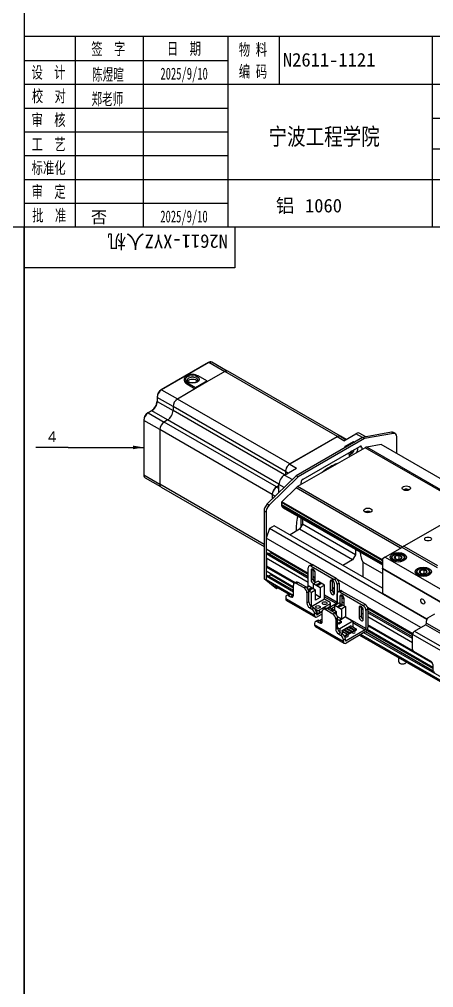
# Model space of a CAD drawing. Header units: millimetres. Extents: x 0 to 6044, y -1712 to 410.
# Drawn here: x 972.6 to 1094.4, y -787.9 to -502.9 of the extents above; entities that cross this region are included whole.
import ezdxf
from ezdxf.enums import TextEntityAlignment as Align

# ---------------------------------------------------------------- set-up
doc = ezdxf.new("R2010")
doc.units = ezdxf.units.MM
for name, color, linetype in [('2212-内六角圆柱头螺钉-GB', 7, 'Continuous'), ('2213-步进电机LS86A12', 7, 'Continuous'), ('2221-丝杆安装板', 7, 'Continuous'), ('674', 7, 'Continuous'), ('Default', 7, 'Continuous'), ('DG100_DG135_G100', 7, 'Continuous'), ('DG100_DG135光电开关安', 7, 'Continuous'), ('G135上盖250', 7, 'Continuous'), ('G135后盖', 7, 'Continuous'), ('G135固定座', 7, 'Continuous'), ('G135底座250', 7, 'Continuous'), ('G135移动座', 7, 'Continuous'), ('图框', 7, 'Continuous')]:
    doc.layers.add(name, color=color, linetype=linetype)
doc.styles.add('MtXpl_', font='SimSun.ttf')
doc.styles.add('SEACAD_Arial', font='arial.ttf')

msp = doc.modelspace()

# ---------------------------------------------------------------- hatches: boundary and pattern name
at = {"layer": 'Default', "linetype": 'Continuous'}
msp.add_hatch(color=7, dxfattribs=at).paths.add_polyline_path([(1005.997, -629.412), (1009.172, -628.883), (1005.997, -628.354)])

# ---------------------------------------------------------------- linework, layer by layer
msp.add_line((974, -277), (974, -564))
at = {"layer": '2212-内六角圆柱头螺钉-GB', "color": 7, "linetype": 'Continuous'}
for p, q in [((1083.205, -661.598), (1083.205, -660.757)), ((1084.321, -661.654), (1084.321, -660.584)), ((1082.022, -661.392), (1082.022, -661.994)), ((1086.022, -661.994), (1086.022, -661.392)), ((1089.376, -665.637), (1089.376, -666.24)), ((1090.559, -665.844), (1090.559, -665.003)), ((1091.674, -665.899), (1091.674, -664.83)), ((1093.376, -666.24), (1093.376, -665.637)), ((1084.094, -690.751), (1084.094, -691.88)), ((1084.446, -692.37), (1084.559, -692.435)), ((1086.03, -692.435), (1086.143, -692.37))]:
    msp.add_line(p, q, dxfattribs=at)
for centre, radius, start, end in [((1082.747, -661.351), 0.717, 154.13872, 177.057), ((1079.086, -659.237), 4.39, 330.4666, 339.74122), ((1083.038, -655.983), 4.777, 272.00936, 285.57859), ((1086.614, -657.554), 3.801, 232.87498, 247.12502), ((1081.009, -659.531), 4.401, 330.47774, 339.73007), ((1085.2, -658.371), 3.801, 232.87498, 247.12502), ((1083.43, -659.591), 2.247, 274.74585, 293.33948), ((1083.555, -657.098), 4.777, 272.00936, 285.57859), ((1085.613, -660.359), 1.829, 225.06687, 231.59678), ((1090.101, -665.597), 0.717, 154.13872, 177.057), ((1086.44, -663.482), 4.39, 330.4666, 339.74122), ((1092.554, -662.616), 3.801, 232.87498, 247.12502), ((1090.392, -660.229), 4.777, 272.00936, 285.57859), ((1090.784, -663.836), 2.247, 274.74585, 293.33948), ((1090.909, -661.344), 4.777, 272.00936, 285.57859), ((1093.968, -661.8), 3.801, 232.87498, 247.12502), ((1092.966, -664.604), 1.829, 225.06687, 231.59678), ((1088.362, -663.777), 4.401, 330.47774, 339.73007)]:
    msp.add_arc(centre, radius, start, end, dxfattribs=at)
for centre in [(1084.022, -661.228), (1091.376, -665.474)]:
    msp.add_ellipse(centre, major_axis=(-1.8, 0), ratio=0.5773503, dxfattribs=at)
for centre, major_axis, start_param, end_param in [((1084.022, -661.228), (1.155, 0), 2.3561945, 3.403392), ((1084.022, -661.228), (1.155, 0), 1.3089969, 2.3561945), ((1084.022, -661.228), (1.155, 0), 0.2617994, 1.3089969), ((1084.022, -661.228), (-1.155, 0), 2.3561945, 3.403392), ((1084.022, -661.392), (2, 0), 3.0855434, 3.1415927), ((1084.022, -661.392), (2, 0), 3.1415927, 6.2831853), ((1084.022, -661.228), (-1.155, 0), 0.2617994, 1.3089969), ((1084.022, -661.228), (-1.155, 0), 1.3089969, 2.3561945), ((1084.022, -661.392), (2, 0), 0, 0.0431161), ((1091.376, -665.637), (2, 0), 3.0855434, 3.1415927), ((1091.376, -665.637), (2, 0), 3.1415927, 6.2831853), ((1091.376, -665.474), (1.155, 0), 2.3561945, 3.403392), ((1091.376, -665.474), (-1.155, 0), 0.2617994, 1.3089969), ((1091.376, -665.474), (1.155, 0), 1.3089969, 2.3561945), ((1091.376, -665.474), (-1.155, 0), 1.3089969, 2.3561945), ((1091.376, -665.474), (1.155, 0), 0.2617994, 1.3089969), ((1091.376, -665.474), (-1.155, 0), 2.3561945, 3.403392), ((1091.376, -665.637), (2, 0), 0, 0.0431161), ((1085.294, -691.88), (-1.2, 0), 0, 2.817206), ((1085.294, -692.01), (1.04, 0), 3.9269908, 5.4977871)]:
    msp.add_ellipse(centre, major_axis=major_axis, ratio=0.5773503, start_param=start_param, end_param=end_param, dxfattribs=at)
for points in [[(1086.013, -661.332), (1086.011, -661.287), (1086.004, -661.184), (1085.935, -661.007), (1085.815, -660.822), (1085.645, -660.65), (1085.433, -660.498), (1085.18, -660.369), (1084.895, -660.268), (1084.588, -660.196), (1084.265, -660.156), (1083.937, -660.148), (1083.611, -660.173), (1083.295, -660.229), (1082.998, -660.316), (1082.727, -660.433), (1082.488, -660.579), (1082.292, -660.748), (1082.166, -660.911), (1082.118, -661.005), (1082.102, -661.038)], [(1093.367, -665.578), (1093.365, -665.533), (1093.358, -665.429), (1093.288, -665.253), (1093.168, -665.067), (1092.999, -664.896), (1092.786, -664.744), (1092.534, -664.615), (1092.249, -664.513), (1091.942, -664.442), (1091.619, -664.402), (1091.291, -664.394), (1090.965, -664.418), (1090.649, -664.475), (1090.352, -664.562), (1090.081, -664.679), (1089.842, -664.825), (1089.646, -664.994), (1089.52, -665.156), (1089.472, -665.251), (1089.456, -665.284)]]:
    msp.add_open_spline(points, degree=3, knots=[0, 0, 0, 0, 0.0328323, 0.0873137, 0.1425765, 0.1995274, 0.2580654, 0.3174734, 0.3770509, 0.4364995, 0.4958059, 0.5550358, 0.6142822, 0.6736224, 0.7331552, 0.792983, 0.8531695, 0.9136311, 0.9737293, 1, 1, 1, 1], dxfattribs=at)
at = {"layer": '2213-步进电机LS86A12', "color": 7, "linetype": 'Continuous'}
for p, q in [((1028.23, -603.909), (1014.314, -611.943)), ((1028.33, -603.918), (1014.414, -611.953)), ((1032.976, -606.601), (1028.33, -603.918)), ((1033.692, -606.406), (1029.23, -603.829)), ((1033.025, -606.572), (1027.736, -609.626)), ((1066.118, -625.678), (1033.025, -606.572)), ((1067.016, -625.589), (1033.923, -606.483)), ((1021.093, -608.834), (1021.093, -609.16)), ((1024.342, -611.283), (1027.736, -609.324)), ((1027.736, -609.626), (1024.342, -611.585)), ((1027.736, -609.324), (1025.19, -607.854)), ((1027.736, -609.324), (1027.736, -609.626)), ((1014.414, -611.953), (1019.06, -614.635)), ((1024.342, -611.585), (1019.053, -614.639)), ((1021.796, -609.814), (1021.796, -610.14)), ((1021.796, -609.814), (1024.342, -611.283)), ((1021.796, -610.14), (1024.321, -611.598)), ((1024.342, -611.283), (1024.342, -611.585)), ((1013.083, -614.076), (1013.083, -615.26)), ((1017.783, -616.837), (1013.141, -614.157)), ((1013.141, -614.157), (1013.141, -615.341)), ((1013.141, -615.341), (1017.783, -618.021)), ((1052.145, -633.745), (1019.053, -614.639)), ((1011.429, -618.124), (1010.404, -618.716)), ((1011.529, -618.134), (1010.504, -618.726)), ((1016.171, -620.813), (1011.529, -618.134)), ((1017.783, -616.839), (1017.783, -618.024)), ((1050.862, -635.937), (1017.783, -616.839)), ((1050.605, -636.974), (1017.783, -618.024)), ((1009.172, -620.849), (1009.172, -636.917)), ((1013.877, -623.612), (1009.231, -620.93)), ((1009.231, -620.93), (1009.231, -636.999)), ((1010.504, -618.726), (1015.145, -621.405)), ((1016.173, -620.812), (1015.147, -621.405)), ((1048.932, -639.725), (1016.173, -620.812)), ((1013.877, -623.604), (1013.877, -639.738)), ((1046.952, -642.7), (1013.877, -623.604)), ((1048.239, -640.511), (1015.147, -621.405)), ((1066.049, -625.772), (1052.133, -633.806)), ((1066.118, -625.678), (1052.145, -633.745)), ((1068.029, -626.915), (1066.049, -625.772)), ((1068.556, -626.61), (1066.949, -625.682)), ((1068.67, -626.544), (1067.016, -625.589)), ((1068.029, -626.915), (1071.6, -624.853)), ((1073.533, -625.969), (1071.6, -624.853)), ((1074.539, -625.779), (1072.74, -624.74)), ((1068.348, -628.576), (1070.867, -627.122)), ((1068.671, -628.776), (1068.348, -628.576)), ((1070.867, -627.509), (1070.867, -627.122)), ((1070.867, -627.122), (1071.214, -627.308)), ((1071.039, -629.532), (1071.09, -629.54)), ((1071.768, -629.111), (1072.14, -629.311)), ((1072.14, -629.311), (1072.14, -628.896)), ((1069.535, -630.4), (1069.535, -630.815)), ((1070.286, -630.267), (1070.026, -630.117)), ((1070.354, -630.266), (1070.061, -630.097)), ((1070.123, -630.061), (1070.23, -630.194)), ((1070.362, -630.358), (1070.511, -630.543)), ((1070.739, -630.104), (1070.394, -629.905)), ((1070.563, -629.807), (1070.824, -629.957)), ((1050.542, -637.011), (1054.113, -634.949)), ((1052.133, -633.806), (1054.113, -634.949)), ((1009.231, -636.999), (1013.877, -639.681)), ((1009.604, -637.823), (1014.066, -640.399)), ((1050.542, -637.011), (1052.876, -638.358)), ((1051.568, -636.419), (1050.861, -636.01)), ((1050.861, -636.01), (1050.861, -636.827)), ((1044.565, -657.456), (1013.877, -639.738)), ((1014.249, -640.56), (1044.565, -658.064)), ((1048.93, -640.171), (1048.223, -640.579)), ((1048.223, -640.579), (1048.93, -640.987)), ((1048.93, -640.112), (1048.239, -640.511)), ((1050.478, -640.697), (1048.93, -639.803)), ((1048.93, -642.205), (1048.93, -639.803)), ((1047.822, -643.286), (1046.95, -642.783)), ((1046.95, -642.783), (1046.95, -644.136))]:
    msp.add_line(p, q, dxfattribs=at)
for centre, radius, start, end in [((1015.772, -614.207), 2.693, 122.78707, 177.21293), ((1009.416, -615.052), 3.673, 303.24139, 356.75861), ((1011.862, -620.979), 2.693, 122.78707, 177.21293), ((1069.325, -629.189), 1.8, 285.55956, 350.12906), ((1071.048, -630.185), 0.32, 134.6206, 165.3794)]:
    msp.add_arc(centre, radius, start, end, dxfattribs=at)
for centre, major_axis, ratio, start_param, end_param in [((1028.33, -604.082), (0.1, -0.173), 0.5773503, 2.3561945, 3.1415927), ((1028.33, -605.388), (-0.9, -1.559), 0.5773503, 3.1415927, 3.9269908), ((1033.025, -608.038), (-0.898, -1.555), 0.5773503, 3.1415927, 3.9269908), ((1023.493, -608.834), (2.4, 0), 0.5773503, 0.7853982, 3.9269908), ((1023.493, -609.16), (2.4, 0), 0.5773503, 3.1415927, 3.9269908), ((1023.493, -609.16), (-1.6, 0), 0.5773503, 3.1342727, 6.2808331), ((1023.493, -609.789), (-1.6, 0), 0.5773503, 3.5367451, 5.8804243), ((1014.414, -613.422), (0.9, 1.559), 0.5773503, 0.7853982, 2.3561945), ((1014.414, -612.116), (0.1, -0.173), 0.5773503, 2.3561945, 3.1414088), ((1011.529, -616.272), (1.14, 1.975), 0.5773503, 3.9269908, 5.4977871), ((1013.283, -614.076), (0.2, 0), 0.5773503, 3.1417816, 3.9269908), ((1013.283, -615.26), (0.2, 0), 0.5773503, 3.1411751, 3.9269908), ((1019.053, -616.105), (0.898, 1.555), 0.5773503, 0.7853982, 2.3561945), ((1011.529, -618.297), (0.1, -0.173), 0.5773503, 2.3561945, 3.1441556), ((1016.173, -618.953), (1.138, 1.971), 0.5773503, 3.9269908, 5.4977871), ((1009.372, -620.849), (0.2, 0), 0.5773503, 3.1417816, 3.9269908), ((1010.504, -620.195), (0.9, 1.559), 0.5773503, 0.7853982, 2.3561945), ((1010.504, -618.889), (0.1, -0.173), 0.5773503, 2.3561945, 3.1414088), ((1015.147, -622.871), (0.898, 1.555), 0.5773503, 0.7853982, 2.3561945), ((1066.049, -627.241), (-0.9, -1.559), 0.5773503, 3.1415927, 3.9269908), ((1066.118, -627.145), (-0.898, -1.555), 0.5773503, 2.7833104, 3.9269908), ((1071.6, -626.715), (-1.14, -1.975), 0.5773503, 3.1415927, 3.9269908), ((1069.607, -629.353), (0.75, 1.299), 0.5773503, 0.3629412, 1.2078552), ((1069.325, -629.402), (1.781, 0), 0.5773503, 5.7127883, 6.1485206), ((1069.383, -629.064), (1.62, -0.752), 0.7886751, 0.2047652, 0.2336437), ((1070.838, -630.063), (0.921, 1.595), 0.5773503, 4.8632992, 5.4977871), ((1070.838, -630.063), (0.921, 1.595), 0.5773503, 2.3561945, 2.9906825), ((1070.067, -629.618), (-0.731, -1.267), 0.5773503, 0.2520289, 0.3113184), ((1069.325, -629.402), (1.781, 0), 0.5773503, 4.8470537, 5.282786), ((1069.106, -629.223), (0.273, -1.765), 0.2113249, 0.7927678, 0.8216463), ((1070.067, -629.618), (-0.731, -1.267), 0.5773503, 0.3113184, 0.5320982), ((1069.141, -629.296), (0.891, -1.542), 0.5773503, 0.1346647, 0.5703971), ((1069.245, -629.303), (1.461, -1.027), 0.7886751, 5.7861917, 6.0784201), ((1069.508, -629.083), (0.891, -1.542), 0.5773503, 0.1346647, 0.5703971), ((1052.145, -635.212), (0.898, 1.555), 0.5773503, 0.7853982, 2.0854043), ((1052.133, -635.276), (-0.9, -1.559), 0.5773503, 3.9269908, 5.1869481), ((1063.9, -646.584), (-7.3, -12.644), 0.5773503, 3.703263, 4.1507186), ((1009.372, -636.917), (0.2, 0), 0.5773503, 3.1415927, 3.9269908), ((1010.504, -636.264), (0.9, 1.559), 0.5773503, 2.3561945, 3.1148557), ((1010.504, -636.264), (0.9, 1.559), 0.5773503, 3.1148557, 3.1415927), ((1050.542, -638.872), (-1.14, -1.975), 0.5773503, 3.9269908, 5.4977871), ((1052.133, -635.276), (-0.9, -1.559), 0.5773503, 5.1869481, 5.4977871), ((1015.147, -639.005), (0.898, 1.555), 0.5773503, 2.3561945, 3.1415927), ((1048.239, -641.977), (0.898, 1.555), 0.5773503, 0.7853982, 2.036754), ((1048.223, -642.048), (-0.9, -1.559), 0.5773503, 3.9269908, 5.1341991), ((1048.223, -642.048), (-0.9, -1.559), 0.5773503, 5.1341991, 5.4977871), ((1064.324, -646.829), (-7.3, -12.644), 0.5773503, 5.2051907, 5.5638539)]:
    msp.add_ellipse(centre, major_axis=major_axis, ratio=ratio, start_param=start_param, end_param=end_param, dxfattribs=at)
msp.add_ellipse((1023.493, -608.834), major_axis=(2, 0), ratio=0.5773503, dxfattribs=at)
for points, knots in [([(1029.257, -603.85), (1029.247, -603.842), (1029.19, -603.796), (1029.046, -603.747), (1028.846, -603.719), (1028.632, -603.742), (1028.421, -603.808), (1028.296, -603.873), (1028.23, -603.909)], [0, 0, 0, 0, 0.0341986, 0.2308817, 0.4261441, 0.6252049, 0.8312904, 1, 1, 1, 1]), ([(1025.089, -609.164), (1025.09, -609.178), (1025.092, -609.216), (1025.067, -609.291), (1025.001, -609.398), (1024.886, -609.514), (1024.722, -609.628), (1024.517, -609.73), (1024.278, -609.814), (1024.011, -609.875), (1023.724, -609.911), (1023.429, -609.919), (1023.135, -609.899), (1022.855, -609.851), (1022.597, -609.778), (1022.372, -609.685), (1022.187, -609.578), (1022.047, -609.465), (1021.954, -609.354), (1021.907, -609.254), (1021.889, -609.195), (1021.895, -609.163), (1021.895, -609.159)], [0, 0, 0, 0, 0.0265504, 0.0831083, 0.1344912, 0.1894678, 0.2424008, 0.2951416, 0.3482358, 0.4018593, 0.4559277, 0.5102696, 0.564688, 0.6189323, 0.6727821, 0.7260544, 0.7786349, 0.8306069, 0.8824874, 0.9353108, 0.9921393, 1, 1, 1, 1]), ([(1070.371, -630.316), (1070.376, -630.294), (1070.37, -630.275), (1070.338, -630.257), (1070.313, -630.257), (1070.286, -630.267)], [0, 0, 0, 0, 0.5, 0.5, 1, 1, 1, 1]), ([(1009.172, -636.917), (1009.173, -636.969), (1009.177, -637.095), (1009.216, -637.309), (1009.303, -637.523), (1009.427, -637.697), (1009.525, -637.766), (1009.577, -637.802)], [0, 0, 0, 0, 0.1239211, 0.3580001, 0.5914196, 0.818757, 1, 1, 1, 1])]:
    msp.add_open_spline(points, degree=3, knots=knots, dxfattribs=at)
at = {"layer": '2221-丝杆安装板', "color": 7, "linetype": 'Continuous'}
for p, q in [((1113.437, -641.959), (1085.719, -657.962)), ((1085.719, -657.962), (1085.153, -658.289)), ((1085.719, -657.962), (1095.618, -663.678)), ((1085.153, -658.289), (1080.203, -661.147)), ((1095.618, -664.331), (1085.153, -658.289)), ((1080.203, -661.147), (1079.355, -661.637)), ((1079.355, -661.637), (1079.355, -664.413)), ((1080.203, -661.147), (1119.236, -683.682)), ((1079.355, -664.413), (1120.084, -687.928))]:
    msp.add_line(p, q, dxfattribs=at)
for centre, major_axis in [((1092.79, -655.839), (0.983, 0)), ((1084.022, -661.228), (2.4, 0)), ((1091.376, -665.474), (2.4, 0))]:
    msp.add_ellipse(centre, major_axis=major_axis, ratio=0.5773503, dxfattribs=at)
at = {"layer": '674', "color": 7, "linetype": 'Continuous'}
for p, q in [((1059.146, -668.944), (1060.362, -668.242)), ((1059.146, -670.577), (1059.146, -668.944)), ((1059.146, -668.944), (1061.111, -670.079)), ((1060.23, -669.121), (1060.23, -669.023)), ((1060.23, -669.023), (1060.372, -669.105)), ((1060.247, -669.345), (1060.23, -669.023)), ((1060.247, -669.443), (1060.23, -669.121)), ((1060.247, -669.443), (1060.247, -669.345)), ((1060.805, -669.355), (1060.247, -669.345)), ((1060.805, -669.453), (1060.247, -669.443)), ((1062.328, -669.377), (1060.362, -668.242)), ((1060.372, -669.105), (1060.937, -668.778)), ((1061.23, -668.947), (1060.664, -669.273)), ((1060.664, -669.273), (1060.805, -669.355)), ((1061.23, -669.045), (1060.749, -669.322)), ((1060.805, -669.453), (1060.805, -669.355)), ((1060.937, -668.778), (1061.23, -668.947)), ((1061.111, -670.079), (1062.328, -669.377)), ((1061.23, -669.045), (1061.23, -668.947)), ((1062.328, -673.59), (1062.328, -669.377)), ((1057.133, -670.106), (1057.731, -669.761)), ((1057.6, -670.64), (1057.6, -670.542)), ((1057.6, -670.542), (1057.741, -670.623)), ((1057.615, -670.835), (1057.6, -670.542)), ((1057.609, -670.82), (1057.6, -670.64)), ((1058.175, -670.874), (1057.626, -670.864)), ((1058.175, -670.972), (1057.658, -670.963)), ((1058.481, -671.598), (1057.703, -671.149)), ((1059.697, -670.896), (1057.731, -669.761)), ((1057.741, -670.623), (1058.307, -670.297)), ((1058.599, -670.465), (1058.033, -670.792)), ((1058.033, -670.792), (1058.175, -670.874)), ((1058.599, -670.563), (1058.118, -670.841)), ((1058.175, -670.972), (1058.175, -670.874)), ((1058.307, -670.297), (1058.599, -670.465)), ((1059.697, -670.896), (1058.481, -671.598)), ((1058.481, -675.731), (1058.481, -671.598)), ((1058.599, -670.563), (1058.599, -670.465)), ((1059.697, -673.835), (1059.697, -670.896)), ((1061.111, -673.019), (1059.697, -672.202)), ((1061.111, -670.079), (1061.111, -673.019)), ((1062.328, -673.59), (1058.546, -675.774)), ((1061.111, -673.019), (1059.697, -673.835)), ((1064.025, -674.897), (1060.744, -676.791)), ((1064.025, -674.57), (1062.328, -673.59)), ((1064.025, -675.746), (1064.025, -674.897)), ((1064.142, -675.582), (1064.142, -674.733)), ((1065.354, -675.305), (1066.57, -674.603)), ((1065.354, -676.938), (1065.354, -675.305)), ((1065.354, -675.305), (1067.32, -676.44)), ((1066.452, -675.539), (1067.018, -675.212)), ((1066.57, -674.603), (1068.536, -675.737)), ((1066.876, -675.229), (1066.876, -675.131)), ((1066.876, -675.131), (1067.435, -675.14)), ((1067.018, -675.212), (1066.876, -675.131)), ((1066.933, -675.261), (1066.876, -675.229)), ((1067.435, -675.14), (1067.452, -675.463)), ((1060.178, -676.791), (1059.463, -676.378)), ((1060.178, -677.64), (1059.986, -677.529)), ((1060.178, -677.64), (1060.178, -676.791)), ((1060.744, -676.791), (1060.744, -677.64)), ((1061.685, -677.097), (1060.744, -677.64)), ((1064.025, -675.746), (1063.099, -676.28)), ((1063.94, -676.121), (1063.382, -676.443)), ((1065.906, -677.256), (1063.94, -676.121)), ((1064.134, -676.878), (1064.387, -676.731)), ((1064.246, -676.747), (1064.246, -676.649)), ((1064.246, -676.649), (1064.805, -676.659)), ((1064.387, -676.731), (1064.246, -676.649)), ((1064.303, -676.78), (1064.246, -676.747)), ((1064.68, -676.9), (1064.426, -677.046)), ((1064.68, -676.998), (1064.511, -677.095)), ((1064.68, -676.998), (1064.68, -676.9)), ((1064.821, -676.981), (1064.68, -676.9)), ((1064.821, -677.079), (1064.68, -676.998)), ((1064.805, -676.659), (1064.821, -676.981)), ((1064.821, -677.079), (1064.821, -676.981)), ((1065.906, -677.256), (1065.348, -677.578)), ((1065.906, -678.128), (1065.906, -677.256)), ((1066.452, -675.637), (1066.452, -675.539)), ((1066.744, -675.708), (1066.452, -675.539)), ((1066.744, -675.806), (1066.452, -675.637)), ((1067.31, -675.381), (1066.744, -675.708)), ((1067.31, -675.479), (1066.744, -675.806)), ((1066.744, -675.806), (1066.744, -675.708)), ((1067.31, -675.479), (1067.31, -675.381)), ((1067.452, -675.463), (1067.31, -675.381)), ((1067.452, -675.561), (1067.31, -675.479)), ((1068.536, -675.737), (1067.32, -676.44)), ((1067.32, -676.44), (1067.32, -679.379)), ((1067.452, -675.561), (1067.452, -675.463)), ((1068.536, -675.737), (1068.536, -678.775)), ((1060.909, -679.893), (1060.909, -679.915)), ((1061.027, -679.73), (1061.685, -679.35)), ((1067.32, -679.379), (1066.164, -678.712)), ((1066.521, -679.612), (1066.21, -679.791)), ((1066.521, -680.591), (1066.21, -680.412)), ((1066.521, -680.918), (1066.21, -680.739)), ((1066.521, -679.612), (1067.37, -680.102)), ((1067.37, -680.102), (1066.521, -680.591)), ((1067.37, -680.428), (1066.521, -680.918)), ((1066.521, -680.918), (1066.521, -680.591)), ((1067.32, -679.379), (1066.719, -679.726)), ((1068.536, -678.775), (1066.804, -679.775)), ((1070.672, -680.008), (1066.825, -682.229)), ((1067.37, -680.428), (1067.37, -680.102)), ((1068.536, -678.775), (1070.672, -680.008)), ((1070.672, -680.008), (1070.672, -681.706)), ((1066.21, -681.874), (1066.825, -682.229)), ((1066.825, -682.229), (1066.825, -683.292)), ((1067.97, -683.266), (1067.342, -683.629)), ((1067.419, -682.849), (1067.843, -682.604)), ((1067.419, -682.849), (1067.419, -682.947)), ((1067.419, -682.849), (1069.172, -683.862)), ((1067.419, -682.947), (1069.172, -683.96)), ((1069.597, -683.617), (1067.843, -682.604)), ((1068.137, -682.435), (1068.561, -682.19)), ((1068.137, -682.435), (1068.137, -682.532)), ((1068.137, -682.435), (1069.891, -683.447)), ((1068.137, -682.532), (1069.891, -683.545)), ((1071.746, -682.555), (1068.291, -684.55)), ((1068.689, -682.851), (1068.479, -682.972)), ((1070.315, -683.202), (1068.561, -682.19)), ((1068.855, -682.02), (1069.28, -681.775)), ((1068.855, -682.02), (1068.855, -682.118)), ((1068.855, -682.02), (1070.609, -683.032)), ((1068.855, -682.118), (1070.609, -683.13)), ((1069.172, -683.862), (1069.597, -683.617)), ((1069.172, -683.96), (1069.597, -683.715)), ((1069.172, -683.862), (1069.172, -683.96)), ((1069.407, -682.436), (1069.198, -682.557)), ((1071.033, -682.787), (1069.28, -681.775)), ((1069.554, -683.592), (1069.763, -683.471)), ((1069.574, -681.605), (1069.998, -681.36)), ((1069.574, -681.605), (1069.574, -681.703)), ((1069.574, -681.605), (1071.328, -682.617)), ((1069.574, -681.703), (1071.328, -682.715)), ((1069.597, -683.715), (1069.597, -683.617)), ((1069.891, -683.447), (1070.315, -683.202)), ((1069.891, -683.545), (1070.315, -683.3)), ((1069.891, -683.447), (1069.891, -683.545)), ((1070.125, -682.021), (1069.916, -682.142)), ((1071.752, -682.372), (1069.998, -681.36)), ((1070.273, -683.178), (1070.482, -683.057)), ((1070.315, -683.3), (1070.315, -683.202)), ((1070.609, -683.032), (1071.033, -682.787)), ((1070.609, -683.13), (1071.033, -682.885)), ((1070.609, -683.032), (1070.609, -683.13)), ((1070.672, -681.706), (1070.635, -681.727)), ((1070.672, -681.706), (1071.746, -682.327)), ((1070.991, -682.763), (1071.2, -682.642)), ((1071.033, -682.885), (1071.033, -682.787)), ((1071.328, -682.617), (1071.752, -682.372)), ((1071.328, -682.715), (1071.752, -682.47)), ((1071.328, -682.617), (1071.328, -682.715)), ((1071.709, -682.348), (1071.746, -682.327)), ((1071.746, -682.369), (1071.746, -682.327)), ((1071.746, -682.555), (1071.746, -682.474)), ((1071.752, -682.47), (1071.752, -682.372)), ((1068.195, -684.377), (1069.045, -683.886))]:
    msp.add_line(p, q, dxfattribs=at)
for centre in [(1062.384, -674.701), (1060.404, -675.844)]:
    msp.add_ellipse(centre, major_axis=(0.7, 0), ratio=0.5773503, dxfattribs=at)
for centre, major_axis, start_param, end_param in [((1063.742, -674.733), (-0.4, 0), 2.3561945, 3.9269908), ((1060.461, -676.627), (-0.4, 0), 0.7853982, 2.3561945), ((1060.461, -677.477), (-0.4, 0), 0.7853982, 2.3561945), ((1063.742, -675.582), (-0.4, 0), 2.3561945, 3.1415927), ((1061.309, -679.893), (0.4, 0), 2.3561945, 3.2400663)]:
    msp.add_ellipse(centre, major_axis=major_axis, ratio=0.5773503, start_param=start_param, end_param=end_param, dxfattribs=at)
at = {"layer": 'Default', "color": 7, "linetype": 'Continuous'}
for p, q in [((989, -508), (989, -564)), ((1009, -508), (1009, -564)), ((1049, -508), (1049, -522)), ((974, -515), (1034, -515)), ((974, -522), (1154, -522)), ((974, -529), (1034, -529)), ((1094, -540.997), (1154, -540.997))]:
    msp.add_line(p, q, dxfattribs=at)
for points in [[(986.947, -628.883), (977.422, -628.883)], [(986.947, -628.883), (1009.172, -628.883)]]:
    msp.add_lwpolyline(points, dxfattribs=at)
at = {"layer": 'DG100_DG135_G100', "color": 7, "linetype": 'Continuous'}
for p, q in [((1092.78, -679.034), (1094.78, -677.879)), ((1092.366, -680.579), (1092.366, -679.949)), ((1092.366, -680.579), (1106.508, -688.744)), ((1088.83, -682.947), (1092.083, -681.069)), ((1088.83, -682.947), (1102.972, -691.112)), ((1106.225, -689.234), (1092.083, -681.069)), ((1102.406, -692.092), (1088.264, -683.927)), ((1088.264, -688.336), (1088.264, -683.927)), ((1088.547, -688.826), (1093.638, -691.765)), ((1094.204, -692.745), (1094.204, -694.215))]:
    msp.add_line(p, q, dxfattribs=at)
for centre, major_axis, start_param, end_param in [((1092.083, -680.743), (-0.2, -0.346), 0.7853982, 2.3561945), ((1093.78, -680.766), (-1, 1.732), 0, 0.7853982), ((1088.83, -683.6), (-0.4, -0.693), 3.9269908, 5.4977871), ((1088.547, -688.499), (-0.2, 0.346), 0.7853982, 2.3561945), ((1093.638, -692.419), (-0.4, 0.693), 3.9269908, 5.4977871), ((1094.77, -694.541), (-0.4, 0.693), 0.7853982, 2.3561945)]:
    msp.add_ellipse(centre, major_axis=major_axis, ratio=0.5773503, start_param=start_param, end_param=end_param, dxfattribs=at)
at = {"layer": 'DG100_DG135光电开关安', "color": 7, "linetype": 'Continuous'}
for p, q in [((1058.39, -663.406), (1057.824, -663.733)), ((1058.99, -663.466), (1058.424, -663.792)), ((1058.424, -663.792), (1065.213, -667.711)), ((1058.99, -663.466), (1065.778, -667.385)), ((1057.576, -669.594), (1057.576, -664.282)), ((1058.382, -665.074), (1058.948, -664.747)), ((1058.382, -665.074), (1058.382, -667.85)), ((1058.948, -664.747), (1058.948, -667.524)), ((1059.598, -668.552), (1059.598, -665.776)), ((1053.199, -672.361), (1053.199, -669.422)), ((1054.014, -668.546), (1053.448, -668.872)), ((1054.614, -668.605), (1054.048, -668.932)), ((1056.311, -670.238), (1054.048, -668.932)), ((1056.876, -669.911), (1054.614, -668.605)), ((1059.146, -670.5), (1057.576, -669.594)), ((1058.382, -667.85), (1058.948, -667.524)), ((1064.039, -668.34), (1064.605, -668.013)), ((1064.039, -668.34), (1064.039, -671.116)), ((1064.605, -668.013), (1064.605, -670.79)), ((1065.213, -667.711), (1065.778, -667.385)), ((1065.255, -671.818), (1065.255, -669.042)), ((1066.627, -668.854), (1066.061, -669.181)), ((1066.061, -669.181), (1066.061, -674.493)), ((1066.627, -668.854), (1066.627, -671.225)), ((1051.751, -672.138), (1051.185, -672.465)), ((1052.351, -672.198), (1051.785, -672.524)), ((1052.917, -672.524), (1052.351, -672.198)), ((1052.917, -672.524), (1053.199, -672.361)), ((1056.311, -670.238), (1056.876, -669.911)), ((1057.123, -670.096), (1057.368, -669.955)), ((1057.725, -671.381), (1057.159, -671.708)), ((1057.159, -671.708), (1057.159, -674.647)), ((1057.368, -669.955), (1057.382, -669.963)), ((1057.725, -674.321), (1057.725, -671.381)), ((1066.061, -674.493), (1062.328, -672.337)), ((1064.039, -671.116), (1064.605, -670.79)), ((1066.061, -674.897), (1066.061, -671.957)), ((1066.875, -671.081), (1066.31, -671.408)), ((1066.867, -672.749), (1067.433, -672.423)), ((1067.475, -671.141), (1066.91, -671.467)), ((1066.91, -671.467), (1073.698, -675.386)), ((1067.433, -672.423), (1067.433, -675.101)), ((1067.475, -671.141), (1074.264, -675.06)), ((1050.937, -673.014), (1050.937, -673.427)), ((1059.422, -678.326), (1050.937, -673.427)), ((1051.163, -673.928), (1059.649, -678.827)), ((1051.785, -672.524), (1052.351, -672.851)), ((1052.351, -672.851), (1052.917, -672.524)), ((1057.159, -674.647), (1057.725, -674.321)), ((1062.328, -672.818), (1065.853, -674.853)), ((1065.853, -674.853), (1063.24, -676.362)), ((1066.867, -672.749), (1066.867, -674.774)), ((1068.084, -675.476), (1068.084, -673.451)), ((1073.698, -675.386), (1074.264, -675.06)), ((1058.573, -675.79), (1058.008, -676.117)), ((1058.008, -676.117), (1058.573, -676.443)), ((1059.139, -676.117), (1058.573, -675.79)), ((1058.573, -676.443), (1059.139, -676.117)), ((1059.988, -677.587), (1059.422, -677.913)), ((1059.422, -678.326), (1059.422, -677.913)), ((1059.988, -677.999), (1059.988, -677.587)), ((1060.196, -678.119), (1059.988, -677.999)), ((1061.685, -677.26), (1060.196, -678.119)), ((1061.685, -677.913), (1060.196, -678.773)), ((1061.685, -680.036), (1061.685, -677.097)), ((1062.499, -676.221), (1061.933, -676.547)), ((1063.099, -676.28), (1062.533, -676.607)), ((1064.796, -677.913), (1062.533, -676.607)), ((1065.362, -677.587), (1063.099, -676.28)), ((1065.354, -675.795), (1064.364, -676.366)), ((1064.796, -677.913), (1065.362, -677.587)), ((1072.524, -676.015), (1073.09, -675.689)), ((1072.524, -676.015), (1072.524, -678.791)), ((1073.09, -675.689), (1073.09, -678.465)), ((1073.74, -679.493), (1073.74, -676.717)), ((1075.112, -676.529), (1074.546, -676.856)), ((1074.546, -676.856), (1074.546, -682.168)), ((1075.112, -676.529), (1075.112, -681.841)), ((1059.422, -680.689), (1059.422, -681.102)), ((1060.236, -679.813), (1059.67, -680.14)), ((1060.836, -679.873), (1060.27, -680.199)), ((1060.27, -680.199), (1060.836, -680.526)), ((1061.402, -680.199), (1060.836, -679.873)), ((1060.836, -680.526), (1061.402, -680.199)), ((1066.21, -679.056), (1065.645, -679.383)), ((1065.645, -679.383), (1065.645, -682.322)), ((1066.21, -681.996), (1066.21, -679.056)), ((1074.546, -682.168), (1068.536, -678.698)), ((1070.672, -680.412), (1074.338, -682.529)), ((1072.524, -678.791), (1073.09, -678.465)), ((1067.907, -686.001), (1059.422, -681.102)), ((1059.649, -681.603), (1068.134, -686.502)), ((1065.645, -682.322), (1066.21, -681.996)), ((1067.059, -683.465), (1066.493, -683.792)), ((1066.493, -683.792), (1067.059, -684.119)), ((1067.624, -683.792), (1067.059, -683.465)), ((1067.059, -684.119), (1067.624, -683.792)), ((1074.338, -682.529), (1068.681, -685.795)), ((1074.338, -683.182), (1068.681, -686.448)), ((1068.473, -685.262), (1067.907, -685.588)), ((1067.907, -686.001), (1067.907, -685.588)), ((1068.473, -685.674), (1068.473, -685.262)), ((1068.681, -685.795), (1068.473, -685.674))]:
    msp.add_line(p, q, dxfattribs=at)
for centre, major_axis, start_param, end_param in [((1058.424, -664.772), (0.6, -1.039), 2.3561945, 3.9269908), ((1058.99, -664.445), (0.6, -1.039), 2.3561945, 3.1415927), ((1058.99, -665.425), (0.43, -0.745), 0.7853982, 3.9269908), ((1059.556, -665.099), (0.43, -0.745), 3.8594519, 3.9269908), ((1054.048, -669.911), (0.6, -1.039), 2.3561945, 3.9269908), ((1054.614, -669.585), (0.6, -1.039), 2.3561945, 3.1415927), ((1057.368, -669.714), (0.147, 0.255), 3.9269908, 5.4977871), ((1058.99, -668.201), (-0.43, 0.745), 0.7853982, 2.6148841), ((1059.556, -667.875), (-0.43, 0.745), 0.7853982, 2.4237334), ((1058.99, -668.201), (-0.43, 0.745), 3.7175679, 3.9269908), ((1064.647, -668.691), (0.43, -0.745), 0.7853982, 3.9269908), ((1065.213, -668.365), (0.43, -0.745), 3.8594519, 3.9269908), ((1065.213, -668.691), (0.6, -1.039), 0.7853982, 2.3561945), ((1065.778, -668.365), (-0.6, 1.039), 3.9269908, 5.4977871), ((1051.785, -673.504), (0.6, -1.039), 2.3561945, 3.9269908), ((1052.351, -673.177), (0.6, -1.039), 2.3561945, 3.1415927), ((1052.351, -671.871), (-0.6, 1.039), 2.3561945, 3.9269908), ((1056.311, -671.218), (0.6, -1.039), 0.7853982, 2.3561945), ((1056.876, -670.891), (-0.6, 1.039), 3.9269908, 5.4977871), ((1064.647, -671.467), (-0.43, 0.745), 0.7853982, 3.9269908), ((1065.213, -671.141), (-0.43, 0.745), 0.7853982, 2.4237334), ((1066.91, -672.447), (0.6, -1.039), 2.3561945, 3.9269908), ((1067.475, -673.1), (0.43, -0.745), 0.7853982, 3.9269908), ((1067.475, -672.12), (0.6, -1.039), 2.3561945, 3.1415927), ((1068.041, -672.774), (0.43, -0.745), 3.8594519, 3.9269908), ((1051.711, -672.98), (0.547, 0.948), 2.3561945, 3.1415927), ((1052.917, -671.544), (-0.6, 1.039), 2.3561945, 2.65071), ((1058.008, -675.137), (0.6, -1.039), 3.9269908, 5.4977871), ((1058.573, -674.81), (-0.6, 1.039), 0.7853982, 2.3561945), ((1065.853, -674.613), (-0.147, -0.255), 0.7853982, 2.3561945), ((1074.264, -676.04), (-0.6, 1.039), 3.9269908, 5.4977871), ((1058.573, -677.423), (0.6, -1.039), 0.7853982, 2.3561945), ((1059.139, -677.097), (-0.6, 1.039), 3.9269908, 5.4977871), ((1060.196, -677.879), (0.147, 0.255), 2.3561945, 3.9269908), ((1062.533, -677.587), (0.6, -1.039), 2.3561945, 3.9269908), ((1063.099, -677.26), (0.6, -1.039), 2.3561945, 3.1415927), ((1064.796, -678.893), (0.6, -1.039), 0.7853982, 2.3561945), ((1065.362, -678.566), (-0.6, 1.039), 3.9269908, 5.4977871), ((1073.132, -676.366), (0.43, -0.745), 0.7853982, 3.9269908), ((1073.698, -676.04), (0.43, -0.745), 3.8594519, 3.9269908), ((1073.698, -676.366), (0.6, -1.039), 0.7853982, 2.3561945), ((1060.196, -677.879), (0.547, 0.948), 2.3561945, 3.9269908), ((1060.27, -681.179), (0.6, -1.039), 2.3561945, 3.9269908), ((1060.836, -680.853), (0.6, -1.039), 2.3561945, 3.1415927), ((1060.836, -679.546), (-0.6, 1.039), 2.3561945, 3.9269908), ((1061.402, -679.22), (-0.6, 1.039), 2.3561945, 2.65071), ((1073.132, -679.142), (-0.43, 0.745), 0.7853982, 3.9269908), ((1073.698, -678.816), (-0.43, 0.745), 0.7853982, 2.4237334), ((1060.196, -680.655), (0.547, 0.948), 2.3561945, 3.1415927), ((1066.493, -682.812), (0.6, -1.039), 3.9269908, 5.4977871), ((1067.059, -682.486), (-0.6, 1.039), 0.7853982, 2.3561945), ((1067.624, -684.772), (-0.6, 1.039), 3.9269908, 5.4977871), ((1070.87, -683.225), (-0.5, 0), 0.3738813, 4.3385077), ((1074.338, -682.288), (-0.547, -0.948), 0.7853982, 2.3561945), ((1074.338, -682.288), (-0.147, -0.255), 0.7853982, 2.3561945), ((1067.059, -685.098), (0.6, -1.039), 0.7853982, 2.3561945), ((1068.681, -685.554), (0.547, 0.948), 2.3561945, 3.9269908), ((1068.89, -684.368), (-0.5, 0), 0.3738813, 4.3385077), ((1068.681, -685.554), (0.147, 0.255), 2.3561945, 3.9269908)]:
    msp.add_ellipse(centre, major_axis=major_axis, ratio=0.5773503, start_param=start_param, end_param=end_param, dxfattribs=at)
at = {"layer": 'G135上盖250', "color": 7, "linetype": 'Continuous'}
for p, q in [((1074.296, -628.958), (1054.432, -640.427)), ((1105.126, -646.758), (1074.296, -628.958)), ((1078.977, -628.022), (1074.757, -628.781)), ((1105.509, -646.536), (1074.757, -628.781)), ((1108.276, -644.939), (1078.977, -628.022)), ((1108.297, -644.927), (1079.031, -628.03)), ((1053.972, -640.781), (1049.752, -644.895)), ((1084.724, -658.536), (1053.972, -640.781)), ((1085.262, -658.226), (1054.432, -640.427)), ((1085.566, -641.289), (1085.625, -641.323)), ((1085.603, -641.301), (1085.569, -641.281)), ((1049.656, -645.105), (1049.656, -645.785)), ((1079.355, -662.251), (1049.656, -645.105)), ((1079.355, -662.931), (1049.656, -645.785)), ((1049.732, -646.068), (1050.065, -646.541)), ((1079.355, -663.17), (1049.732, -646.068)), ((1079.355, -661.987), (1049.752, -644.895)), ((1079.355, -663.451), (1050.065, -646.541)), ((1050.154, -646.624), (1079.355, -663.483)), ((1074.253, -647.821), (1074.312, -647.855)), ((1074.289, -647.833), (1074.255, -647.813))]:
    msp.add_line(p, q, dxfattribs=at)
for centre, major_axis, start_param, end_param in [((1074.296, -630.591), (1, 1.732), 0.4537856, 0.7853982), ((1078.931, -628.203), (-0.1, -0.173), 3.1415927, 3.5953783), ((1054.432, -642.06), (1, 1.732), 0.7853982, 1.1170107), ((1086.426, -641.877), (-1.2, 0), 3.9269908, 5.3481582), ((1049.798, -645.023), (0.1, 0.173), 1.1170107, 2.3561945), ((1050.222, -645.458), (-0.4, -0.693), 5.4977871, 6.0213859), ((1050.554, -645.931), (0.4, 0.693), 2.8797933, 3.1415927), ((1075.112, -648.409), (-1.2, 0), 3.9269908, 5.3481582)]:
    msp.add_ellipse(centre, major_axis=major_axis, ratio=0.5773503, start_param=start_param, end_param=end_param, dxfattribs=at)
for centre in [(1086.426, -640.898), (1075.112, -647.43)]:
    msp.add_ellipse(centre, major_axis=(-1.2, 0), ratio=0.5773503, dxfattribs=at)
for points in [[(1085.577, -641.257), (1085.565, -641.293), (1085.552, -641.33)], [(1085.603, -641.301), (1085.59, -641.279), (1085.577, -641.257)], [(1074.264, -647.789), (1074.251, -647.825), (1074.239, -647.862)], [(1074.289, -647.833), (1074.276, -647.811), (1074.264, -647.789)]]:
    msp.add_open_spline(points, degree=2, dxfattribs=at)
for points in [[(1085.713, -641.32), (1085.689, -641.33), (1085.666, -641.334), (1085.628, -641.328), (1085.613, -641.317), (1085.603, -641.301)], [(1074.4, -647.852), (1074.376, -647.862), (1074.353, -647.866), (1074.314, -647.86), (1074.299, -647.849), (1074.289, -647.833)]]:
    msp.add_open_spline(points, degree=3, knots=[0, 0, 0, 0, 0.5, 0.5, 1, 1, 1, 1], dxfattribs=at)
at = {"layer": 'G135后盖', "color": 7, "linetype": 'Continuous'}
for p, q in [((1073.557, -625.956), (1054.04, -637.223)), ((1074.122, -626.282), (1054.606, -637.55)), ((1082.078, -624.424), (1073.557, -625.956)), ((1074.122, -626.282), (1073.557, -625.956)), ((1082.644, -624.751), (1074.122, -626.282)), ((1082.644, -624.751), (1082.078, -624.424)), ((1083.183, -624.828), (1082.618, -624.502)), ((1083.597, -630.667), (1083.597, -625.744)), ((1056.02, -638.203), (1072.708, -628.568)), ((1073.274, -628.895), (1072.708, -628.568)), ((1073.274, -628.895), (1073.274, -629.548)), ((1072.708, -629.863), (1072.708, -629.875)), ((1054.04, -637.223), (1045.519, -645.531)), ((1054.606, -637.55), (1046.085, -645.858)), ((1054.606, -637.55), (1054.04, -637.223)), ((1055.455, -639.836), (1055.455, -639.183)), ((1045.519, -645.531), (1046.085, -645.858)), ((1044.565, -647.626), (1044.565, -667.515)), ((1045.131, -647.953), (1044.565, -647.626)), ((1045.131, -647.953), (1045.131, -667.842)), ((1055.455, -652.247), (1055.455, -649.684)), ((1044.565, -667.515), (1045.131, -667.842)), ((1047.689, -670.121), (1044.565, -667.515)), ((1046.741, -669.185), (1048.255, -670.447)), ((1048.255, -670.447), (1047.689, -670.121)), ((1048.255, -670.447), (1048.591, -670.253))]:
    msp.add_line(p, q, dxfattribs=at)
for centre, major_axis, start_param, end_param in [((1081.618, -626.234), (-1, -1.732), 3.1415927, 3.5953783), ((1082.183, -626.56), (-1, -1.732), 2.3561945, 3.5953783), ((1072.708, -629.222), (-0.4, -0.693), 2.3561945, 3.9269908), ((1056.02, -638.856), (-0.4, -0.693), 3.9269908, 5.4977871), ((1045.979, -646.809), (-1, -1.732), 4.2586034, 5.4977871), ((1046.545, -647.136), (1, 1.732), 1.1170107, 2.3561945)]:
    msp.add_ellipse(centre, major_axis=major_axis, ratio=0.5773503, start_param=start_param, end_param=end_param, dxfattribs=at)
at = {"layer": 'G135固定座', "color": 7, "linetype": 'Continuous'}
for p, q in [((1086.943, -641.523), (1086.359, -641.186)), ((1055.879, -651.512), (1055.03, -652.982)), ((1055.879, -649.929), (1055.879, -651.512)), ((1071.435, -660.494), (1055.879, -651.512)), ((1055.03, -652.982), (1052.202, -654.615)), ((1070.587, -661.963), (1055.03, -652.982)), ((1071.435, -660.494), (1070.587, -661.963)), ((1071.435, -658.91), (1071.435, -660.494)), ((1070.587, -661.963), (1067.758, -663.596)), ((1079.355, -666.005), (1073.698, -662.739)), ((1073.698, -667.025), (1073.698, -662.739))]:
    msp.add_line(p, q, dxfattribs=at)
msp.add_ellipse((1079.92, -655.268), major_axis=(-5, -8.66), ratio=0.5773503, start_param=5.545041, end_param=5.9927213, dxfattribs=at)
at = {"layer": 'G135底座250', "color": 7, "linetype": 'Continuous'}
for p, q in [((1047.535, -651.92), (1046.121, -652.737)), ((1079.355, -670.291), (1047.535, -651.92)), ((1046.121, -652.737), (1045.131, -655.595)), ((1092.437, -679.478), (1046.121, -652.737)), ((1058.567, -663.352), (1045.131, -655.595)), ((1045.131, -655.595), (1045.131, -658.779)), ((1057.576, -665.964), (1045.131, -658.779)), ((1045.555, -660.004), (1045.131, -660.249)), ((1057.576, -667.434), (1045.131, -660.249)), ((1045.131, -660.249), (1045.131, -661.473)), ((1057.576, -666.944), (1045.555, -660.004)), ((1046.517, -659.889), (1045.937, -660.224)), ((1046.517, -659.579), (1046.517, -659.889)), ((1057.576, -666.274), (1046.517, -659.889)), ((1057.576, -668.658), (1045.131, -661.473)), ((1045.272, -663.841), (1045.131, -664.086)), ((1045.272, -661.554), (1045.272, -663.841)), ((1053.717, -668.717), (1045.272, -663.841)), ((1053.435, -668.88), (1045.131, -664.086)), ((1045.131, -664.086), (1045.131, -665.311)), ((1053.199, -669.969), (1045.131, -665.311)), ((1045.555, -666.536), (1045.131, -666.781)), ((1053.199, -670.949), (1045.555, -666.536)), ((1046.517, -666.421), (1045.937, -666.756)), ((1046.517, -666.111), (1046.517, -666.421)), ((1053.199, -670.28), (1046.517, -666.421)), ((1059.598, -667.132), (1058.948, -666.756)), ((1053.199, -671.439), (1045.131, -666.781)), ((1045.131, -666.781), (1045.131, -667.842)), ((1053.079, -672.431), (1045.131, -667.842)), ((1045.131, -667.842), (1046.29, -668.913)), ((1051.821, -672.106), (1046.29, -668.913)), ((1046.363, -668.967), (1051.809, -672.111)), ((1059.598, -667.442), (1058.948, -667.066)), ((1059.598, -668.111), (1058.976, -667.752)), ((1059.597, -668.6), (1059.556, -668.577)), ((1090.669, -681.886), (1066.202, -667.76)), ((1065.255, -670.398), (1064.605, -670.022)), ((1065.255, -670.708), (1064.605, -670.332)), ((1065.255, -671.377), (1064.633, -671.018)), ((1065.254, -671.866), (1065.213, -671.843)), ((1066.657, -671.207), (1066.627, -671.19)), ((1067.949, -672.933), (1067.433, -672.635)), ((1068.084, -673.5), (1067.433, -673.125)), ((1068.084, -674.724), (1067.433, -674.349)), ((1073.606, -676.199), (1073.09, -675.901)), ((1073.74, -676.766), (1073.09, -676.391)), ((1073.74, -677.99), (1073.09, -677.615)), ((1088.294, -683.699), (1075.021, -676.036)), ((1088.264, -683.992), (1075.105, -676.394)), ((1088.264, -684.662), (1075.112, -677.068)), ((1088.264, -685.152), (1075.112, -677.558)), ((1088.264, -686.376), (1075.112, -678.782)), ((1192.098, -751.632), (1073.938, -683.413)), ((1094.328, -694.695), (1074.362, -683.167)), ((1094.204, -693.954), (1074.794, -682.747)), ((1094.204, -693.643), (1074.933, -682.517)), ((1088.547, -688.826), (1075.112, -681.069)), ((1094.128, -692.375), (1075.112, -681.396)), ((1072.661, -684.15), (1191.792, -752.93)), ((1191.792, -752.919), (1072.671, -684.144)), ((1191.792, -752.517), (1073.019, -683.943))]:
    msp.add_line(p, q, dxfattribs=at)
msp.add_ellipse((1046.963, -667.927), major_axis=(0.6, 1.039), ratio=0.5773503, start_param=3.0118904, end_param=3.1417185, dxfattribs=at)
at = {"layer": 'G135移动座', "color": 7, "linetype": 'Continuous'}
for p, q in [((1079.355, -664.576), (1079.426, -664.454)), ((1079.355, -664.576), (1079.355, -671.761)), ((1120.084, -688.091), (1079.355, -664.576)), ((1079.355, -671.761), (1092.493, -679.346)), ((1079.438, -671.944), (1092.445, -679.454))]:
    msp.add_line(p, q, dxfattribs=at)
msp.add_ellipse((1079.638, -671.598), major_axis=(0.2, 0.346), ratio=0.5773503, start_param=2.3561945, end_param=3.1415927, dxfattribs=at)
msp.add_ellipse((1091.234, -674.211), major_axis=(0.42, -0.727), ratio=0.5773503, dxfattribs=at)
at = {"layer": '图框', "color": 7, "linetype": 'Continuous'}
for p, q in [((1154, -508), (974, -508)), ((1034, -564), (1034, -508)), ((1094, -508), (1094, -564)), ((1094, -522), (1154, -522)), ((1094, -532), (1154, -532)), ((974, -536), (1034, -536)), ((974, -543), (1034, -543)), ((974, -550), (1154, -550)), ((974, -557), (1034, -557)), ((584, -564), (974, -564)), ((974, -851), (974, -564)), ((974, -564), (1364, -564)), ((974, -564), (974, -851)), ((1036, -564), (1036, -576)), ((1036, -576), (974, -576))]:
    msp.add_line(p, q, dxfattribs=at)

# ---------------------------------------------------------------- texts
at = {"layer": 'Default', "color": 7, "linetype": 'Continuous', "style": 'SEACAD_Arial'}
msp.add_text('4', height=3.175, dxfattribs=at).set_placement((980.999, -624.12), align=Align.TOP_LEFT)
at = {"layer": '图框', "color": 7, "style": 'MtXpl_'}
for s, height, width, p in [('签  字', 3.5, 0.7, (993.723, -513.326)), ('日  期', 3.5, 0.7, (1015.989, -513.274)), ('物 料', 3.5, 0.7, (1037.115, -513.542)), ('设  计', 3.5, 0.7, (976.128, -520.266)), ('陈煜暄', 3.5, 0.650794, (993.963, -520.892)), ('2025/9/10', 3.5, 0.650794, (1014.067, -520.627)), ('编 码', 3.5, 0.7, (1037.128, -519.981)), ('校  对', 3.5, 0.7, (976.249, -527.237)), ('郑老师', 3.5, 0.65079, (993.789, -528.093)), ('审  核', 3.5, 0.7, (976.155, -534.261)), ('宁波工程学院', 5, 0.799688, (1045.862, -539.897)), ('工  艺', 3.5, 0.7, (976.169, -541.423)), ('标准化', 3.5, 0.7, (976.166, -548.342)), ('审  定', 3.5, 0.7, (976.186, -555.357)), ('批  准', 3.5, 0.7, (976.345, -562.346)), ('2025/9/10', 3.5, 0.650794, (1014.032, -562.666))]:
    msp.add_text(s, height=height, dxfattribs=dict(at, width=width)).set_placement(p)
for s, height, p in [('N2611-1121', 4, (1050.1, -516.802)), ('铝 ', 4, (1048.018, -559.723)), ('1060', 4, (1056.599, -559.723)), ('否', 3.5, (993.593, -562.861))]:
    msp.add_text(s, height=height, dxfattribs=at).set_placement(p)
at = {"layer": '图框', "color": 7, "linetype": 'Continuous', "insert": (1016.222, -570.257), "char_height": 4, "attachment_point": 2, "rotation": 180}
msp.add_mtext('{\\pxsm0.9;\\f宋体|b0||i0||c0|p34;\\W1.;N2611-XYZ人机\\P}', dxfattribs=at)

doc.saveas('drawing.dxf')
